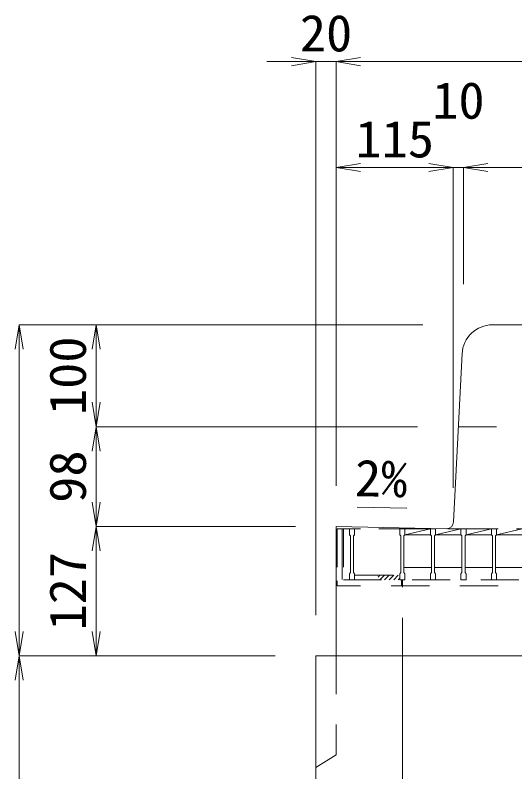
# Model space of a CAD drawing. Units: millimetres at full size; some dimension numbers follow another scale. Extents: x -734 to 58102, y 49499 to 87169.
# Drawn here: x 23780 to 24271, y 66187 to 66930 of the extents above; entities that cross this region are included whole.
import ezdxf
from ezdxf.enums import TextEntityAlignment as Align

# ---------------------------------------------------------------- set-up
doc = ezdxf.new("R2010")
doc.units = ezdxf.units.MM
doc.header["$LTSCALE"] = 50
doc.linetypes.add('DASHED_SPACED', pattern=[12, 6, -6])
doc.linetypes.add('USER1', pattern=[1.35, 0.75, -0.6])
for name, color, linetype, lineweight in [('0_2', 7, 'DASHED_SPACED', 9), ('寸法線', 7, 'Continuous', 13), ('引出線', 4, 'Continuous', 13), ('本体', 2, 'Continuous', 20), ('ｸﾞﾚｰﾁﾝｸﾞ', 7, 'USER1', 9)]:
    doc.layers.add(name, color=color, linetype=linetype, lineweight=lineweight)
doc.styles.add('ＭＳ 明朝', font='')
doc.styles.get('ＭＳ 明朝').set_extended_font_data('MS Mincho')

# ---------------------------------------------------------------- blocks, each defined once
blk = doc.blocks.new('open_arrow')
at = {"color": 0, "linetype": 'Continuous', "lineweight": -2}
blk.add_lwpolyline([(7.5, 1.25), (0, 0), (7.5, -1.25)], dxfattribs=at)

msp = doc.modelspace()

# ---------------------------------------------------------------- hatches: boundary and pattern name
at = {"layer": 'ｸﾞﾚｰﾁﾝｸﾞ'}
h = msp.add_hatch(dxfattribs=at)
h.set_pattern_fill('USER', color=256, style=0, pattern_type=2)
h.set_pattern_definition([(45, (23597.04, 66058.26), (-2.24506, 2.24506), [37.5, -30])])
h.paths.add_polyline_path([(24158.05, 66375.24), (24140.05, 66375.24), (24113.55, 66375.24), (24113.55, 66379.74), (24125.05, 66379.74), (24140.05, 66379.74), (24158.05, 66379.74)])

# ---------------------------------------------------------------- linework, layer by layer
at = {"layer": '0_2'}
msp.add_line((24101.55, 66425.54), (24101.55, 66375.54), dxfattribs=at)
at = {"layer": '寸法線'}
for p, q in [((24143.55, 66883.98), (24027.55, 66883.98)), ((24075.55, 66340.56), (24075.55, 66883.98)), ((24095.55, 66883.98), (24525.55, 66883.98)), ((24095.55, 66467.56), (24095.55, 66883.98)), ((24095.55, 66467.56), (24095.55, 66883.98)), ((24210.55, 66779.94), (24095.55, 66779.94)), ((24095.55, 66467.56), (24095.55, 66779.94)), ((24268.55, 66779.94), (24162.55, 66779.94)), ((24210.55, 66465.56), (24210.55, 66779.94)), ((24210.55, 66465.56), (24210.55, 66779.94)), ((24220.55, 66779.94), (24400.55, 66779.94)), ((24220.55, 66665.56), (24220.55, 66779.94)), ((24220.55, 66665.56), (24220.55, 66779.94)), ((23784.19, 66300.54), (23784.19, 66625.54)), ((24180.53, 66625.54), (23784.19, 66625.54)), ((23859.74, 66625.54), (23859.74, 66525.54)), ((24180.53, 66625.54), (23859.74, 66625.54)), ((24175.53, 66525.54), (23859.74, 66525.54)), ((23859.74, 66525.54), (23859.74, 66427.54)), ((24175.53, 66525.54), (23859.74, 66525.54)), ((23859.74, 66427.54), (23859.74, 66300.54)), ((24055.53, 66427.54), (23859.74, 66427.54)), ((24055.53, 66427.54), (23859.74, 66427.54)), ((23784.19, 66300.54), (23784.19, 65500.54)), ((24035.53, 66300.54), (23784.19, 66300.54)), ((24035.53, 66300.54), (23784.19, 66300.54)), ((24035.53, 66300.54), (23859.74, 66300.54))]:
    msp.add_line(p, q, dxfattribs=at)
at = {"layer": '引出線'}
msp.add_lwpolyline([(24164.84, 66445.5), (24116.1, 66446.48), (24164.85, 66445.5)], dxfattribs=at)
at = {"layer": '本体'}
for p, q in [((24248.9, 66625.54), (24372.2, 66625.54)), ((24210.88, 66432.03), (24219.15, 66597.43)), ((24095.55, 66427.54), (24095.55, 66300.54)), ((24095.55, 66427.54), (24203.75, 66425.38)), ((24075.55, 66300.54), (24075.55, 64850.54)), ((24545.55, 66300.54), (24075.55, 66300.54)), ((24160.55, 65571.07), (24160.55, 66300.54))]:
    msp.add_line(p, q, dxfattribs=at)
at = {"layer": '本体', "linetype": 'USER1', "lineweight": 9}
for p, q in [((24215.55, 66525.54), (24405.55, 66525.54)), ((24160.55, 66300.54), (24160.55, 66375.54)), ((24095.56, 66300.54), (24095.56, 66203.54)), ((24075.56, 66191.04), (24095.56, 66203.54))]:
    msp.add_line(p, q, dxfattribs=at)
at = {"layer": '本体'}
for centre, radius, start, end in [((24249.09, 66595.54), 30, 90, 177.13758), ((24203.89, 66432.38), 7, 268.8543, 357.13742)]:
    msp.add_arc(centre, radius, start, end, dxfattribs=at)
at = {"layer": 'ｸﾞﾚｰﾁﾝｸﾞ'}
for p, q in [((24524.55, 66425.24), (24096.55, 66425.24)), ((24096.55, 66425.24), (24096.55, 66369.24)), ((24102.55, 66425.24), (24102.55, 66375.24)), ((24512.55, 66425.24), (24108.55, 66425.24)), ((24108.55, 66425.24), (24113.55, 66425.24)), ((24108.55, 66425.24), (24108.55, 66419.24)), ((24108.55, 66425.24), (24113.55, 66425.24)), ((24108.55, 66425.24), (24108.55, 66419.24)), ((24108.55, 66425.24), (24113.55, 66425.24)), ((24108.55, 66425.24), (24108.55, 66419.24)), ((24113.55, 66425.24), (24113.55, 66419.24)), ((24113.55, 66425.24), (24113.55, 66419.24)), ((24113.55, 66425.24), (24113.55, 66419.24)), ((24158.05, 66425.24), (24163.05, 66425.24)), ((24158.05, 66425.24), (24158.05, 66419.24)), ((24158.05, 66425.24), (24163.05, 66425.24)), ((24158.05, 66425.24), (24158.05, 66419.24)), ((24158.05, 66425.24), (24163.05, 66425.24)), ((24158.05, 66425.24), (24158.05, 66419.24)), ((24163.05, 66419.24), (24188.05, 66425.24)), ((24163.05, 66425.24), (24163.05, 66419.24)), ((24163.05, 66425.24), (24163.05, 66419.24)), ((24163.05, 66425.24), (24163.05, 66419.24)), ((24188.05, 66425.24), (24193.05, 66425.24)), ((24188.05, 66425.24), (24188.05, 66419.24)), ((24188.05, 66425.24), (24193.05, 66425.24)), ((24188.05, 66425.24), (24188.05, 66419.24)), ((24188.05, 66425.24), (24193.05, 66425.24)), ((24188.05, 66425.24), (24188.05, 66419.24)), ((24193.05, 66419.24), (24218.05, 66425.24)), ((24193.05, 66425.24), (24193.05, 66419.24)), ((24193.05, 66425.24), (24193.05, 66419.24)), ((24193.05, 66425.24), (24193.05, 66419.24)), ((24218.05, 66425.24), (24223.05, 66425.24)), ((24218.05, 66425.24), (24218.05, 66419.24)), ((24218.05, 66425.24), (24223.05, 66425.24)), ((24218.05, 66425.24), (24218.05, 66419.24)), ((24218.05, 66425.24), (24223.05, 66425.24)), ((24218.05, 66425.24), (24218.05, 66419.24)), ((24223.05, 66419.24), (24248.05, 66425.24)), ((24223.05, 66425.24), (24223.05, 66419.24)), ((24223.05, 66425.24), (24223.05, 66419.24)), ((24223.05, 66425.24), (24223.05, 66419.24)), ((24248.05, 66425.24), (24253.05, 66425.24)), ((24248.05, 66425.24), (24248.05, 66419.24)), ((24248.05, 66425.24), (24253.05, 66425.24)), ((24248.05, 66425.24), (24248.05, 66419.24)), ((24248.05, 66425.24), (24253.05, 66425.24)), ((24248.05, 66425.24), (24248.05, 66419.24)), ((24253.05, 66419.24), (24278.05, 66425.24)), ((24253.05, 66425.24), (24253.05, 66419.24)), ((24253.05, 66425.24), (24253.05, 66419.24)), ((24253.05, 66425.24), (24253.05, 66419.24)), ((24108.55, 66419.24), (24109.55, 66418.24)), ((24108.55, 66419.24), (24109.55, 66418.24)), ((24108.55, 66419.24), (24109.55, 66418.24)), ((24109.55, 66418.24), (24109.55, 66382.24)), ((24109.55, 66418.24), (24109.55, 66382.24)), ((24109.55, 66418.24), (24109.55, 66382.24)), ((24113.55, 66419.24), (24112.55, 66418.24)), ((24113.55, 66419.24), (24112.55, 66418.24)), ((24113.55, 66419.24), (24112.55, 66418.24)), ((24112.55, 66418.24), (24112.55, 66382.24)), ((24112.55, 66418.24), (24112.55, 66382.24)), ((24112.55, 66418.24), (24112.55, 66382.24)), ((24158.05, 66419.24), (24159.05, 66418.24)), ((24158.05, 66419.24), (24159.05, 66418.24)), ((24158.05, 66419.24), (24159.05, 66418.24)), ((24159.05, 66418.24), (24159.05, 66382.24)), ((24159.05, 66418.24), (24159.05, 66382.24)), ((24159.05, 66418.24), (24159.05, 66382.24)), ((24163.05, 66419.24), (24162.05, 66418.24)), ((24163.05, 66419.24), (24162.05, 66418.24)), ((24163.05, 66419.24), (24162.05, 66418.24)), ((24162.05, 66418.24), (24162.05, 66382.24)), ((24162.05, 66418.24), (24162.05, 66382.24)), ((24162.05, 66418.24), (24162.05, 66382.24)), ((24163.05, 66419.24), (24188.05, 66419.24)), ((24188.05, 66419.24), (24189.05, 66418.24)), ((24188.05, 66419.24), (24189.05, 66418.24)), ((24188.05, 66419.24), (24189.05, 66418.24)), ((24189.05, 66418.24), (24189.05, 66382.24)), ((24189.05, 66418.24), (24189.05, 66382.24)), ((24189.05, 66418.24), (24189.05, 66382.24)), ((24193.05, 66419.24), (24192.05, 66418.24)), ((24193.05, 66419.24), (24192.05, 66418.24)), ((24193.05, 66419.24), (24192.05, 66418.24)), ((24192.05, 66418.24), (24192.05, 66382.24)), ((24192.05, 66418.24), (24192.05, 66382.24)), ((24192.05, 66418.24), (24192.05, 66382.24)), ((24193.05, 66419.24), (24218.05, 66419.24)), ((24218.05, 66419.24), (24219.05, 66418.24)), ((24218.05, 66419.24), (24219.05, 66418.24)), ((24218.05, 66419.24), (24219.05, 66418.24)), ((24219.05, 66418.24), (24219.05, 66382.24)), ((24219.05, 66418.24), (24219.05, 66382.24)), ((24219.05, 66418.24), (24219.05, 66382.24)), ((24223.05, 66419.24), (24222.05, 66418.24)), ((24223.05, 66419.24), (24222.05, 66418.24)), ((24223.05, 66419.24), (24222.05, 66418.24)), ((24222.05, 66418.24), (24222.05, 66382.24)), ((24222.05, 66418.24), (24222.05, 66382.24)), ((24222.05, 66418.24), (24222.05, 66382.24)), ((24223.05, 66419.24), (24248.05, 66419.24)), ((24248.05, 66419.24), (24249.05, 66418.24)), ((24248.05, 66419.24), (24249.05, 66418.24)), ((24248.05, 66419.24), (24249.05, 66418.24)), ((24249.05, 66418.24), (24249.05, 66382.24)), ((24249.05, 66418.24), (24249.05, 66382.24)), ((24249.05, 66418.24), (24249.05, 66382.24)), ((24253.05, 66419.24), (24252.05, 66418.24)), ((24253.05, 66419.24), (24252.05, 66418.24)), ((24253.05, 66419.24), (24252.05, 66418.24)), ((24252.05, 66418.24), (24252.05, 66382.24)), ((24252.05, 66418.24), (24252.05, 66382.24)), ((24252.05, 66418.24), (24252.05, 66382.24)), ((24253.05, 66419.24), (24278.05, 66419.24)), ((24162.05, 66387.24), (24189.05, 66387.24)), ((24192.05, 66387.24), (24219.05, 66387.24)), ((24222.05, 66387.24), (24249.05, 66387.24)), ((24252.05, 66387.24), (24279.05, 66387.24)), ((24108.55, 66381.24), (24109.55, 66382.24)), ((24108.55, 66381.24), (24109.55, 66382.24)), ((24108.55, 66381.24), (24109.55, 66382.24)), ((24108.55, 66375.24), (24108.55, 66381.24)), ((24108.55, 66375.24), (24108.55, 66381.24)), ((24108.55, 66375.24), (24108.55, 66381.24)), ((24113.55, 66381.24), (24112.55, 66382.24)), ((24113.55, 66381.24), (24112.55, 66382.24)), ((24113.55, 66381.24), (24112.55, 66382.24)), ((24113.55, 66375.24), (24113.55, 66381.24)), ((24113.55, 66375.24), (24113.55, 66381.24)), ((24113.55, 66375.24), (24113.55, 66381.24)), ((24113.55, 66379.74), (24158.05, 66379.74)), ((24158.05, 66381.24), (24159.05, 66382.24)), ((24158.05, 66381.24), (24159.05, 66382.24)), ((24158.05, 66381.24), (24159.05, 66382.24)), ((24158.05, 66375.24), (24158.05, 66381.24)), ((24158.05, 66375.24), (24158.05, 66381.24)), ((24158.05, 66375.24), (24158.05, 66381.24)), ((24163.05, 66381.24), (24162.05, 66382.24)), ((24163.05, 66381.24), (24162.05, 66382.24)), ((24163.05, 66381.24), (24162.05, 66382.24)), ((24163.05, 66375.24), (24163.05, 66381.24)), ((24163.05, 66375.24), (24163.05, 66381.24)), ((24163.05, 66375.24), (24163.05, 66381.24)), ((24188.05, 66381.24), (24189.05, 66382.24)), ((24188.05, 66381.24), (24189.05, 66382.24)), ((24188.05, 66381.24), (24189.05, 66382.24)), ((24188.05, 66375.24), (24188.05, 66381.24)), ((24188.05, 66375.24), (24188.05, 66381.24)), ((24188.05, 66375.24), (24188.05, 66381.24)), ((24193.05, 66381.24), (24192.05, 66382.24)), ((24193.05, 66381.24), (24192.05, 66382.24)), ((24193.05, 66381.24), (24192.05, 66382.24)), ((24193.05, 66375.24), (24193.05, 66381.24)), ((24193.05, 66375.24), (24193.05, 66381.24)), ((24193.05, 66375.24), (24193.05, 66381.24)), ((24218.05, 66381.24), (24219.05, 66382.24)), ((24218.05, 66381.24), (24219.05, 66382.24)), ((24218.05, 66381.24), (24219.05, 66382.24)), ((24218.05, 66375.24), (24218.05, 66381.24)), ((24218.05, 66375.24), (24218.05, 66381.24)), ((24218.05, 66375.24), (24218.05, 66381.24)), ((24223.05, 66381.24), (24222.05, 66382.24)), ((24223.05, 66381.24), (24222.05, 66382.24)), ((24223.05, 66381.24), (24222.05, 66382.24)), ((24223.05, 66375.24), (24223.05, 66381.24)), ((24223.05, 66375.24), (24223.05, 66381.24)), ((24223.05, 66375.24), (24223.05, 66381.24)), ((24248.05, 66381.24), (24249.05, 66382.24)), ((24248.05, 66381.24), (24249.05, 66382.24)), ((24248.05, 66381.24), (24249.05, 66382.24)), ((24248.05, 66375.24), (24248.05, 66381.24)), ((24248.05, 66375.24), (24248.05, 66381.24)), ((24248.05, 66375.24), (24248.05, 66381.24)), ((24253.05, 66381.24), (24252.05, 66382.24)), ((24253.05, 66381.24), (24252.05, 66382.24)), ((24253.05, 66381.24), (24252.05, 66382.24)), ((24253.05, 66375.24), (24253.05, 66381.24)), ((24253.05, 66375.24), (24253.05, 66381.24)), ((24253.05, 66375.24), (24253.05, 66381.24)), ((24096.55, 66369.24), (24096.55, 66374.24)), ((24524.55, 66369.24), (24096.55, 66369.24)), ((24096.55, 66369.24), (24106.55, 66369.24)), ((24102.55, 66375.24), (24518.55, 66375.24)), ((24108.55, 66375.24), (24113.55, 66375.24)), ((24108.55, 66375.24), (24113.55, 66375.24)), ((24108.55, 66375.24), (24113.55, 66375.24)), ((24158.05, 66375.24), (24163.05, 66375.24)), ((24158.05, 66375.24), (24163.05, 66375.24)), ((24158.05, 66375.24), (24163.05, 66375.24)), ((24159.55, 66375.24), (24159.55, 66369.24)), ((24188.05, 66375.24), (24193.05, 66375.24)), ((24188.05, 66375.24), (24193.05, 66375.24)), ((24188.05, 66375.24), (24193.05, 66375.24)), ((24218.05, 66375.24), (24223.05, 66375.24)), ((24218.05, 66375.24), (24223.05, 66375.24)), ((24218.05, 66375.24), (24223.05, 66375.24)), ((24248.05, 66375.24), (24253.05, 66375.24)), ((24248.05, 66375.24), (24253.05, 66375.24)), ((24248.05, 66375.24), (24253.05, 66375.24))]:
    msp.add_line(p, q, dxfattribs=at)

# ---------------------------------------------------------------- block references
at = {"layer": '寸法線', "xscale": 3.2, "yscale": 3.2}
for p, rotation in [((24075.55, 66883.98), 180), ((24210.55, 66779.94), 180), ((24210.55, 66779.94), 180), ((23784.19, 66625.54), 270), ((23859.74, 66625.54), 270), ((23859.74, 66525.54), 90), ((23859.74, 66525.54), 270), ((23859.74, 66427.54), 90), ((23859.74, 66427.54), 270), ((23784.19, 66300.54), 90), ((23859.74, 66300.54), 90), ((23784.19, 66300.54), 270)]:
    msp.add_blockref('open_arrow', p, dxfattribs=dict(at, rotation=rotation))
for p in [(24095.55, 66883.98), (24095.55, 66883.98), (24095.55, 66779.94), (24220.55, 66779.94), (24220.55, 66779.94)]:
    msp.add_blockref('open_arrow', p, dxfattribs=at)
at = {"layer": '引出線', "xscale": 0.0533, "yscale": 0.0533, "rotation": 178.9}
msp.add_blockref('open_arrow', (24164.84, 66445.5), dxfattribs=at)

# ---------------------------------------------------------------- texts
at = {"layer": '寸法線', "style": 'ＭＳ 明朝', "width": 1.05}
for s, p in [('20', (24085.55, 66912)), ('10', (24215.55, 66845.94)), ('115', (24153.05, 66807.96))]:
    msp.add_text(s, height=36.03, dxfattribs=at).set_placement(p, align=Align.MIDDLE_CENTER)
for s, p in [('100', (23831.72, 66575.54)), ('98', (23831.72, 66476.54)), ('127', (23831.72, 66364.04))]:
    msp.add_text(s, height=36.03, rotation=90, dxfattribs=at).set_placement(p, align=Align.MIDDLE_CENTER)
at = {"layer": '引出線', "style": 'ＭＳ 明朝', "width": 1.05}
msp.add_text('2%', height=36.03, rotation=358.854, dxfattribs=at).set_placement((24165.79, 66492.39), align=Align.TOP_RIGHT)

doc.saveas('drawing.dxf')
